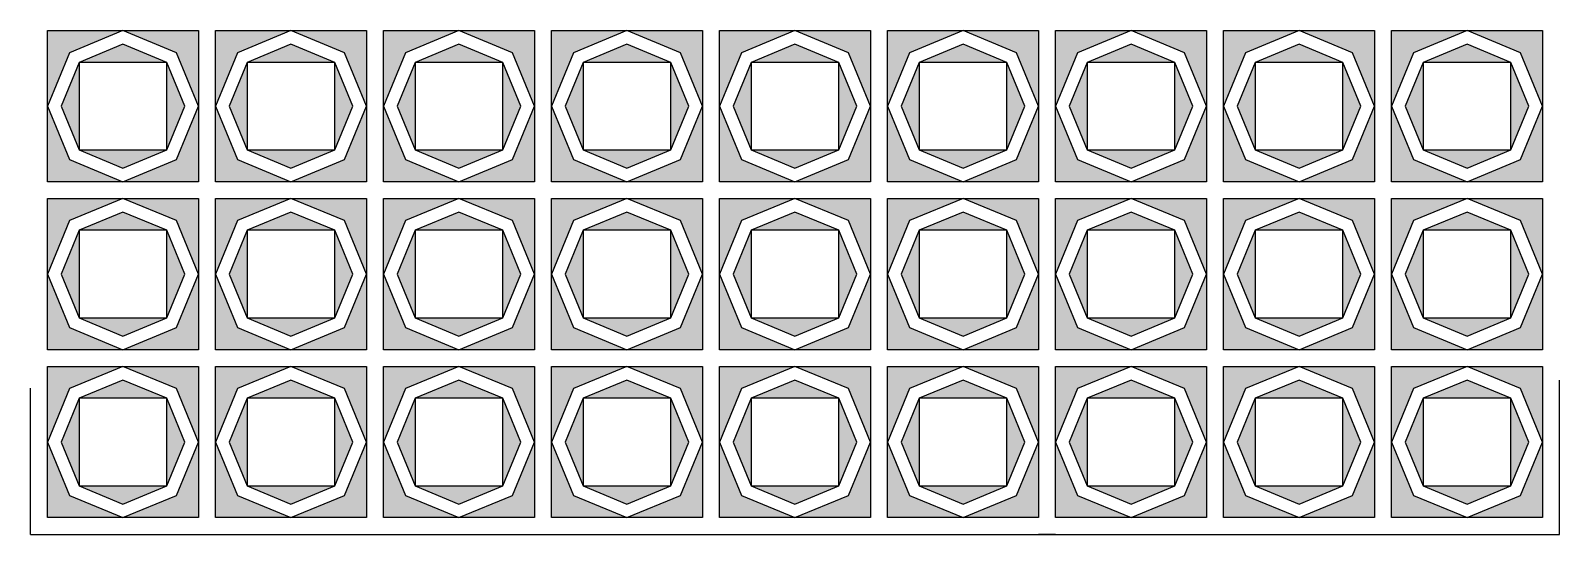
# Model space of a CAD drawing. Header units: millimetres. Extents: x -105 to 786, y -24 to 949.
# Drawn here: x 217.3 to 399.3, y 889.3 to 949.3 of the extents above; entities that cross this region are included whole.
import ezdxf

# ---------------------------------------------------------------- set-up
doc = ezdxf.new("R2010")
doc.units = ezdxf.units.MM

msp = doc.modelspace()

# ---------------------------------------------------------------- hatches: boundary and pattern name
h = msp.add_hatch(color=12)
h.dxf.hatch_style = 1
h.paths.add_polyline_path([(277.299, 940.282), (274.663, 933.918), (268.299, 931.282), (277.299, 931.282)])
h.paths.add_polyline_path([(277.299, 949.282), (268.299, 949.282), (274.663, 946.645), (277.299, 940.282)])
h.paths.add_polyline_path([(268.299, 949.282), (259.299, 949.282), (259.299, 940.282), (261.935, 946.645)])
h.paths.add_polyline_path([(261.935, 933.918), (259.299, 940.282), (259.299, 931.282), (268.299, 931.282)])
h.paths.add_polyline_path([(273.515, 935.066), (263.083, 935.066), (268.299, 932.905)])
h.paths.add_polyline_path([(273.515, 945.497), (273.515, 935.066), (275.675, 940.282)])
h.paths.add_polyline_path([(268.299, 947.658), (263.083, 945.497), (273.515, 945.497)])
h.paths.add_polyline_path([(263.083, 945.497), (260.923, 940.282), (263.083, 935.066)])
h.paths.add_polyline_path([(257.299, 949.282), (248.299, 949.282), (254.663, 946.645), (257.299, 940.282)])
h.paths.add_polyline_path([(248.299, 949.282), (239.299, 949.282), (239.299, 940.282), (241.935, 946.645)])
h.paths.add_polyline_path([(241.935, 933.918), (239.299, 940.282), (239.299, 931.282), (248.299, 931.282)])
h.paths.add_polyline_path([(257.299, 940.282), (254.663, 933.918), (248.299, 931.282), (257.299, 931.282)])
h.paths.add_polyline_path([(255.675, 940.282), (253.515, 945.497), (253.515, 935.066)])
h.paths.add_polyline_path([(248.299, 947.658), (243.083, 945.497), (253.515, 945.497)])
h.paths.add_polyline_path([(253.515, 935.066), (243.083, 935.066), (248.299, 932.905)])
h.paths.add_polyline_path([(243.083, 945.497), (240.923, 940.282), (243.083, 935.066)])
h.paths.add_polyline_path([(237.299, 949.282), (228.299, 949.282), (234.663, 946.645), (237.299, 940.282)])
h.paths.add_polyline_path([(237.299, 940.282), (234.663, 933.918), (228.299, 931.282), (237.299, 931.282)])
h.paths.add_polyline_path([(219.299, 940.282), (219.299, 931.282), (228.299, 931.282), (221.935, 933.918)])
h.paths.add_polyline_path([(228.299, 949.282), (219.299, 949.282), (219.299, 940.282), (221.935, 946.645)])
h.paths.add_polyline_path([(223.083, 945.497), (220.923, 940.282), (223.083, 935.066)])
h.paths.add_polyline_path([(228.299, 947.658), (223.083, 945.497), (233.515, 945.497)])
h.paths.add_polyline_path([(233.515, 945.497), (233.515, 935.066), (235.675, 940.282)])
h.paths.add_polyline_path([(233.515, 935.066), (223.083, 935.066), (228.299, 932.905)])
h = msp.add_hatch(color=12)
h.dxf.hatch_style = 1
h.paths.add_polyline_path([(337.299, 940.282), (334.663, 933.918), (328.299, 931.282), (337.299, 931.282)])
h.paths.add_polyline_path([(337.299, 949.282), (328.299, 949.282), (334.663, 946.645), (337.299, 940.282)])
h.paths.add_polyline_path([(328.299, 949.282), (319.299, 949.282), (319.299, 940.282), (321.935, 946.645)])
h.paths.add_polyline_path([(321.935, 933.918), (319.299, 940.282), (319.299, 931.282), (328.299, 931.282)])
h.paths.add_polyline_path([(333.515, 935.066), (323.083, 935.066), (328.299, 932.905)])
h.paths.add_polyline_path([(333.515, 945.497), (333.515, 935.066), (335.675, 940.282)])
h.paths.add_polyline_path([(328.299, 947.658), (323.083, 945.497), (333.515, 945.497)])
h.paths.add_polyline_path([(323.083, 945.497), (320.923, 940.282), (323.083, 935.066)])
h.paths.add_polyline_path([(317.299, 949.282), (308.299, 949.282), (314.663, 946.645), (317.299, 940.282)])
h.paths.add_polyline_path([(308.299, 949.282), (299.299, 949.282), (299.299, 940.282), (301.935, 946.645)])
h.paths.add_polyline_path([(301.935, 933.918), (299.299, 940.282), (299.299, 931.282), (308.299, 931.282)])
h.paths.add_polyline_path([(317.299, 940.282), (314.663, 933.918), (308.299, 931.282), (317.299, 931.282)])
h.paths.add_polyline_path([(315.675, 940.282), (313.515, 945.497), (313.515, 935.066)])
h.paths.add_polyline_path([(308.299, 947.658), (303.083, 945.497), (313.515, 945.497)])
h.paths.add_polyline_path([(313.515, 935.066), (303.083, 935.066), (308.299, 932.905)])
h.paths.add_polyline_path([(303.083, 945.497), (300.923, 940.282), (303.083, 935.066)])
h.paths.add_polyline_path([(297.299, 949.282), (288.299, 949.282), (294.663, 946.645), (297.299, 940.282)])
h.paths.add_polyline_path([(297.299, 940.282), (294.663, 933.918), (288.299, 931.282), (297.299, 931.282)])
h.paths.add_polyline_path([(279.299, 940.282), (279.299, 931.282), (288.299, 931.282), (281.935, 933.918)])
h.paths.add_polyline_path([(288.299, 949.282), (279.299, 949.282), (279.299, 940.282), (281.935, 946.645)])
h.paths.add_polyline_path([(283.083, 945.497), (280.923, 940.282), (283.083, 935.066)])
h.paths.add_polyline_path([(288.299, 947.658), (283.083, 945.497), (293.515, 945.497)])
h.paths.add_polyline_path([(293.515, 945.497), (293.515, 935.066), (295.675, 940.282)])
h.paths.add_polyline_path([(293.515, 935.066), (283.083, 935.066), (288.299, 932.905)])
h = msp.add_hatch(color=12)
h.dxf.hatch_style = 1
h.paths.add_polyline_path([(397.299, 940.282), (394.663, 933.918), (388.299, 931.282), (397.299, 931.282)])
h.paths.add_polyline_path([(397.299, 949.282), (388.299, 949.282), (394.663, 946.645), (397.299, 940.282)])
h.paths.add_polyline_path([(388.299, 949.282), (379.299, 949.282), (379.299, 940.282), (381.935, 946.645)])
h.paths.add_polyline_path([(381.935, 933.918), (379.299, 940.282), (379.299, 931.282), (388.299, 931.282)])
h.paths.add_polyline_path([(393.515, 935.066), (383.083, 935.066), (388.299, 932.905)])
h.paths.add_polyline_path([(393.515, 945.497), (393.515, 935.066), (395.675, 940.282)])
h.paths.add_polyline_path([(388.299, 947.658), (383.083, 945.497), (393.515, 945.497)])
h.paths.add_polyline_path([(383.083, 945.497), (380.923, 940.282), (383.083, 935.066)])
h.paths.add_polyline_path([(377.299, 949.282), (368.299, 949.282), (374.663, 946.645), (377.299, 940.282)])
h.paths.add_polyline_path([(368.299, 949.282), (359.299, 949.282), (359.299, 940.282), (361.935, 946.645)])
h.paths.add_polyline_path([(361.935, 933.918), (359.299, 940.282), (359.299, 931.282), (368.299, 931.282)])
h.paths.add_polyline_path([(377.299, 940.282), (374.663, 933.918), (368.299, 931.282), (377.299, 931.282)])
h.paths.add_polyline_path([(375.675, 940.282), (373.515, 945.497), (373.515, 935.066)])
h.paths.add_polyline_path([(368.299, 947.658), (363.083, 945.497), (373.515, 945.497)])
h.paths.add_polyline_path([(373.515, 935.066), (363.083, 935.066), (368.299, 932.905)])
h.paths.add_polyline_path([(363.083, 945.497), (360.923, 940.282), (363.083, 935.066)])
h.paths.add_polyline_path([(357.299, 949.282), (348.299, 949.282), (354.663, 946.645), (357.299, 940.282)])
h.paths.add_polyline_path([(357.299, 940.282), (354.663, 933.918), (348.299, 931.282), (357.299, 931.282)])
h.paths.add_polyline_path([(339.299, 940.282), (339.299, 931.282), (348.299, 931.282), (341.935, 933.918)])
h.paths.add_polyline_path([(348.299, 949.282), (339.299, 949.282), (339.299, 940.282), (341.935, 946.645)])
h.paths.add_polyline_path([(343.083, 945.497), (340.923, 940.282), (343.083, 935.066)])
h.paths.add_polyline_path([(348.299, 947.658), (343.083, 945.497), (353.515, 945.497)])
h.paths.add_polyline_path([(353.515, 945.497), (353.515, 935.066), (355.675, 940.282)])
h.paths.add_polyline_path([(353.515, 935.066), (343.083, 935.066), (348.299, 932.905)])
h = msp.add_hatch(color=12)
h.dxf.hatch_style = 1
h.paths.add_polyline_path([(277.299, 920.282), (274.663, 913.918), (268.299, 911.282), (277.299, 911.282)])
h.paths.add_polyline_path([(277.299, 929.282), (268.299, 929.282), (274.663, 926.645), (277.299, 920.282)])
h.paths.add_polyline_path([(268.299, 929.282), (259.299, 929.282), (259.299, 920.282), (261.935, 926.645)])
h.paths.add_polyline_path([(261.935, 913.918), (259.299, 920.282), (259.299, 911.282), (268.299, 911.282)])
h.paths.add_polyline_path([(273.515, 915.066), (263.083, 915.066), (268.299, 912.905)])
h.paths.add_polyline_path([(273.515, 925.497), (273.515, 915.066), (275.675, 920.282)])
h.paths.add_polyline_path([(268.299, 927.658), (263.083, 925.497), (273.515, 925.497)])
h.paths.add_polyline_path([(263.083, 925.497), (260.923, 920.282), (263.083, 915.066)])
h.paths.add_polyline_path([(257.299, 929.282), (248.299, 929.282), (254.663, 926.645), (257.299, 920.282)])
h.paths.add_polyline_path([(248.299, 929.282), (239.299, 929.282), (239.299, 920.282), (241.935, 926.645)])
h.paths.add_polyline_path([(241.935, 913.918), (239.299, 920.282), (239.299, 911.282), (248.299, 911.282)])
h.paths.add_polyline_path([(257.299, 920.282), (254.663, 913.918), (248.299, 911.282), (257.299, 911.282)])
h.paths.add_polyline_path([(255.675, 920.282), (253.515, 925.497), (253.515, 915.066)])
h.paths.add_polyline_path([(248.299, 927.658), (243.083, 925.497), (253.515, 925.497)])
h.paths.add_polyline_path([(253.515, 915.066), (243.083, 915.066), (248.299, 912.905)])
h.paths.add_polyline_path([(243.083, 925.497), (240.923, 920.282), (243.083, 915.066)])
h.paths.add_polyline_path([(237.299, 929.282), (228.299, 929.282), (234.663, 926.645), (237.299, 920.282)])
h.paths.add_polyline_path([(237.299, 920.282), (234.663, 913.918), (228.299, 911.282), (237.299, 911.282)])
h.paths.add_polyline_path([(219.299, 920.282), (219.299, 911.282), (228.299, 911.282), (221.935, 913.918)])
h.paths.add_polyline_path([(228.299, 929.282), (219.299, 929.282), (219.299, 920.282), (221.935, 926.645)])
h.paths.add_polyline_path([(223.083, 925.497), (220.923, 920.282), (223.083, 915.066)])
h.paths.add_polyline_path([(228.299, 927.658), (223.083, 925.497), (233.515, 925.497)])
h.paths.add_polyline_path([(233.515, 925.497), (233.515, 915.066), (235.675, 920.282)])
h.paths.add_polyline_path([(233.515, 915.066), (223.083, 915.066), (228.299, 912.905)])
h = msp.add_hatch(color=12)
h.dxf.hatch_style = 1
h.paths.add_polyline_path([(337.299, 920.282), (334.663, 913.918), (328.299, 911.282), (337.299, 911.282)])
h.paths.add_polyline_path([(337.299, 929.282), (328.299, 929.282), (334.663, 926.645), (337.299, 920.282)])
h.paths.add_polyline_path([(328.299, 929.282), (319.299, 929.282), (319.299, 920.282), (321.935, 926.645)])
h.paths.add_polyline_path([(321.935, 913.918), (319.299, 920.282), (319.299, 911.282), (328.299, 911.282)])
h.paths.add_polyline_path([(333.515, 915.066), (323.083, 915.066), (328.299, 912.905)])
h.paths.add_polyline_path([(333.515, 925.497), (333.515, 915.066), (335.675, 920.282)])
h.paths.add_polyline_path([(328.299, 927.658), (323.083, 925.497), (333.515, 925.497)])
h.paths.add_polyline_path([(323.083, 925.497), (320.923, 920.282), (323.083, 915.066)])
h.paths.add_polyline_path([(317.299, 929.282), (308.299, 929.282), (314.663, 926.645), (317.299, 920.282)])
h.paths.add_polyline_path([(308.299, 929.282), (299.299, 929.282), (299.299, 920.282), (301.935, 926.645)])
h.paths.add_polyline_path([(301.935, 913.918), (299.299, 920.282), (299.299, 911.282), (308.299, 911.282)])
h.paths.add_polyline_path([(317.299, 920.282), (314.663, 913.918), (308.299, 911.282), (317.299, 911.282)])
h.paths.add_polyline_path([(315.675, 920.282), (313.515, 925.497), (313.515, 915.066)])
h.paths.add_polyline_path([(308.299, 927.658), (303.083, 925.497), (313.515, 925.497)])
h.paths.add_polyline_path([(313.515, 915.066), (303.083, 915.066), (308.299, 912.905)])
h.paths.add_polyline_path([(303.083, 925.497), (300.923, 920.282), (303.083, 915.066)])
h.paths.add_polyline_path([(297.299, 929.282), (288.299, 929.282), (294.663, 926.645), (297.299, 920.282)])
h.paths.add_polyline_path([(297.299, 920.282), (294.663, 913.918), (288.299, 911.282), (297.299, 911.282)])
h.paths.add_polyline_path([(279.299, 920.282), (279.299, 911.282), (288.299, 911.282), (281.935, 913.918)])
h.paths.add_polyline_path([(288.299, 929.282), (279.299, 929.282), (279.299, 920.282), (281.935, 926.645)])
h.paths.add_polyline_path([(283.083, 925.497), (280.923, 920.282), (283.083, 915.066)])
h.paths.add_polyline_path([(288.299, 927.658), (283.083, 925.497), (293.515, 925.497)])
h.paths.add_polyline_path([(293.515, 925.497), (293.515, 915.066), (295.675, 920.282)])
h.paths.add_polyline_path([(293.515, 915.066), (283.083, 915.066), (288.299, 912.905)])
h = msp.add_hatch(color=12)
h.dxf.hatch_style = 1
h.paths.add_polyline_path([(397.299, 920.282), (394.663, 913.918), (388.299, 911.282), (397.299, 911.282)])
h.paths.add_polyline_path([(397.299, 929.282), (388.299, 929.282), (394.663, 926.645), (397.299, 920.282)])
h.paths.add_polyline_path([(388.299, 929.282), (379.299, 929.282), (379.299, 920.282), (381.935, 926.645)])
h.paths.add_polyline_path([(381.935, 913.918), (379.299, 920.282), (379.299, 911.282), (388.299, 911.282)])
h.paths.add_polyline_path([(393.515, 915.066), (383.083, 915.066), (388.299, 912.905)])
h.paths.add_polyline_path([(393.515, 925.497), (393.515, 915.066), (395.675, 920.282)])
h.paths.add_polyline_path([(388.299, 927.658), (383.083, 925.497), (393.515, 925.497)])
h.paths.add_polyline_path([(383.083, 925.497), (380.923, 920.282), (383.083, 915.066)])
h.paths.add_polyline_path([(377.299, 929.282), (368.299, 929.282), (374.663, 926.645), (377.299, 920.282)])
h.paths.add_polyline_path([(368.299, 929.282), (359.299, 929.282), (359.299, 920.282), (361.935, 926.645)])
h.paths.add_polyline_path([(361.935, 913.918), (359.299, 920.282), (359.299, 911.282), (368.299, 911.282)])
h.paths.add_polyline_path([(377.299, 920.282), (374.663, 913.918), (368.299, 911.282), (377.299, 911.282)])
h.paths.add_polyline_path([(375.675, 920.282), (373.515, 925.497), (373.515, 915.066)])
h.paths.add_polyline_path([(368.299, 927.658), (363.083, 925.497), (373.515, 925.497)])
h.paths.add_polyline_path([(373.515, 915.066), (363.083, 915.066), (368.299, 912.905)])
h.paths.add_polyline_path([(363.083, 925.497), (360.923, 920.282), (363.083, 915.066)])
h.paths.add_polyline_path([(357.299, 929.282), (348.299, 929.282), (354.663, 926.645), (357.299, 920.282)])
h.paths.add_polyline_path([(357.299, 920.282), (354.663, 913.918), (348.299, 911.282), (357.299, 911.282)])
h.paths.add_polyline_path([(339.299, 920.282), (339.299, 911.282), (348.299, 911.282), (341.935, 913.918)])
h.paths.add_polyline_path([(348.299, 929.282), (339.299, 929.282), (339.299, 920.282), (341.935, 926.645)])
h.paths.add_polyline_path([(343.083, 925.497), (340.923, 920.282), (343.083, 915.066)])
h.paths.add_polyline_path([(348.299, 927.658), (343.083, 925.497), (353.515, 925.497)])
h.paths.add_polyline_path([(353.515, 925.497), (353.515, 915.066), (355.675, 920.282)])
h.paths.add_polyline_path([(353.515, 915.066), (343.083, 915.066), (348.299, 912.905)])
h = msp.add_hatch(color=12)
h.dxf.hatch_style = 1
h.paths.add_polyline_path([(277.299, 900.282), (274.663, 893.918), (268.299, 891.282), (277.299, 891.282)])
h.paths.add_polyline_path([(277.299, 909.282), (268.299, 909.282), (274.663, 906.645), (277.299, 900.282)])
h.paths.add_polyline_path([(268.299, 909.282), (259.299, 909.282), (259.299, 900.282), (261.935, 906.645)])
h.paths.add_polyline_path([(261.935, 893.918), (259.299, 900.282), (259.299, 891.282), (268.299, 891.282)])
h.paths.add_polyline_path([(273.515, 895.066), (263.083, 895.066), (268.299, 892.905)])
h.paths.add_polyline_path([(273.515, 905.497), (273.515, 895.066), (275.675, 900.282)])
h.paths.add_polyline_path([(268.299, 907.658), (263.083, 905.497), (273.515, 905.497)])
h.paths.add_polyline_path([(263.083, 905.497), (260.923, 900.282), (263.083, 895.066)])
h.paths.add_polyline_path([(257.299, 909.282), (248.299, 909.282), (254.663, 906.645), (257.299, 900.282)])
h.paths.add_polyline_path([(248.299, 909.282), (239.299, 909.282), (239.299, 900.282), (241.935, 906.645)])
h.paths.add_polyline_path([(241.935, 893.918), (239.299, 900.282), (239.299, 891.282), (248.299, 891.282)])
h.paths.add_polyline_path([(257.299, 900.282), (254.663, 893.918), (248.299, 891.282), (257.299, 891.282)])
h.paths.add_polyline_path([(255.675, 900.282), (253.515, 905.497), (253.515, 895.066)])
h.paths.add_polyline_path([(248.299, 907.658), (243.083, 905.497), (253.515, 905.497)])
h.paths.add_polyline_path([(253.515, 895.066), (243.083, 895.066), (248.299, 892.905)])
h.paths.add_polyline_path([(243.083, 905.497), (240.923, 900.282), (243.083, 895.066)])
h.paths.add_polyline_path([(237.299, 909.282), (228.299, 909.282), (234.663, 906.645), (237.299, 900.282)])
h.paths.add_polyline_path([(237.299, 900.282), (234.663, 893.918), (228.299, 891.282), (237.299, 891.282)])
h.paths.add_polyline_path([(219.299, 900.282), (219.299, 891.282), (228.299, 891.282), (221.935, 893.918)])
h.paths.add_polyline_path([(228.299, 909.282), (219.299, 909.282), (219.299, 900.282), (221.935, 906.645)])
h.paths.add_polyline_path([(223.083, 905.497), (220.923, 900.282), (223.083, 895.066)])
h.paths.add_polyline_path([(228.299, 907.658), (223.083, 905.497), (233.515, 905.497)])
h.paths.add_polyline_path([(233.515, 905.497), (233.515, 895.066), (235.675, 900.282)])
h.paths.add_polyline_path([(233.515, 895.066), (223.083, 895.066), (228.299, 892.905)])
h = msp.add_hatch(color=12)
h.dxf.hatch_style = 1
h.paths.add_polyline_path([(337.299, 900.282), (334.663, 893.918), (328.299, 891.282), (337.299, 891.282)])
h.paths.add_polyline_path([(337.299, 909.282), (328.299, 909.282), (334.663, 906.645), (337.299, 900.282)])
h.paths.add_polyline_path([(328.299, 909.282), (319.299, 909.282), (319.299, 900.282), (321.935, 906.645)])
h.paths.add_polyline_path([(321.935, 893.918), (319.299, 900.282), (319.299, 891.282), (328.299, 891.282)])
h.paths.add_polyline_path([(333.515, 895.066), (323.083, 895.066), (328.299, 892.905)])
h.paths.add_polyline_path([(333.515, 905.497), (333.515, 895.066), (335.675, 900.282)])
h.paths.add_polyline_path([(328.299, 907.658), (323.083, 905.497), (333.515, 905.497)])
h.paths.add_polyline_path([(323.083, 905.497), (320.923, 900.282), (323.083, 895.066)])
h.paths.add_polyline_path([(317.299, 909.282), (308.299, 909.282), (314.663, 906.645), (317.299, 900.282)])
h.paths.add_polyline_path([(308.299, 909.282), (299.299, 909.282), (299.299, 900.282), (301.935, 906.645)])
h.paths.add_polyline_path([(301.935, 893.918), (299.299, 900.282), (299.299, 891.282), (308.299, 891.282)])
h.paths.add_polyline_path([(317.299, 900.282), (314.663, 893.918), (308.299, 891.282), (317.299, 891.282)])
h.paths.add_polyline_path([(315.675, 900.282), (313.515, 905.497), (313.515, 895.066)])
h.paths.add_polyline_path([(308.299, 907.658), (303.083, 905.497), (313.515, 905.497)])
h.paths.add_polyline_path([(313.515, 895.066), (303.083, 895.066), (308.299, 892.905)])
h.paths.add_polyline_path([(303.083, 905.497), (300.923, 900.282), (303.083, 895.066)])
h.paths.add_polyline_path([(297.299, 909.282), (288.299, 909.282), (294.663, 906.645), (297.299, 900.282)])
h.paths.add_polyline_path([(297.299, 900.282), (294.663, 893.918), (288.299, 891.282), (297.299, 891.282)])
h.paths.add_polyline_path([(279.299, 900.282), (279.299, 891.282), (288.299, 891.282), (281.935, 893.918)])
h.paths.add_polyline_path([(288.299, 909.282), (279.299, 909.282), (279.299, 900.282), (281.935, 906.645)])
h.paths.add_polyline_path([(283.083, 905.497), (280.923, 900.282), (283.083, 895.066)])
h.paths.add_polyline_path([(288.299, 907.658), (283.083, 905.497), (293.515, 905.497)])
h.paths.add_polyline_path([(293.515, 905.497), (293.515, 895.066), (295.675, 900.282)])
h.paths.add_polyline_path([(293.515, 895.066), (283.083, 895.066), (288.299, 892.905)])
h = msp.add_hatch(color=12)
h.dxf.hatch_style = 1
h.paths.add_polyline_path([(397.299, 900.282), (394.663, 893.918), (388.299, 891.282), (397.299, 891.282)])
h.paths.add_polyline_path([(397.299, 909.282), (388.299, 909.282), (394.663, 906.645), (397.299, 900.282)])
h.paths.add_polyline_path([(388.299, 909.282), (379.299, 909.282), (379.299, 900.282), (381.935, 906.645)])
h.paths.add_polyline_path([(381.935, 893.918), (379.299, 900.282), (379.299, 891.282), (388.299, 891.282)])
h.paths.add_polyline_path([(393.515, 895.066), (383.083, 895.066), (388.299, 892.905)])
h.paths.add_polyline_path([(393.515, 905.497), (393.515, 895.066), (395.675, 900.282)])
h.paths.add_polyline_path([(388.299, 907.658), (383.083, 905.497), (393.515, 905.497)])
h.paths.add_polyline_path([(383.083, 905.497), (380.923, 900.282), (383.083, 895.066)])
h.paths.add_polyline_path([(377.299, 909.282), (368.299, 909.282), (374.663, 906.645), (377.299, 900.282)])
h.paths.add_polyline_path([(368.299, 909.282), (359.299, 909.282), (359.299, 900.282), (361.935, 906.645)])
h.paths.add_polyline_path([(361.935, 893.918), (359.299, 900.282), (359.299, 891.282), (368.299, 891.282)])
h.paths.add_polyline_path([(377.299, 900.282), (374.663, 893.918), (368.299, 891.282), (377.299, 891.282)])
h.paths.add_polyline_path([(375.675, 900.282), (373.515, 905.497), (373.515, 895.066)])
h.paths.add_polyline_path([(368.299, 907.658), (363.083, 905.497), (373.515, 905.497)])
h.paths.add_polyline_path([(373.515, 895.066), (363.083, 895.066), (368.299, 892.905)])
h.paths.add_polyline_path([(363.083, 905.497), (360.923, 900.282), (363.083, 895.066)])
h.paths.add_polyline_path([(357.299, 909.282), (348.299, 909.282), (354.663, 906.645), (357.299, 900.282)])
h.paths.add_polyline_path([(357.299, 900.282), (354.663, 893.918), (348.299, 891.282), (357.299, 891.282)])
h.paths.add_polyline_path([(339.299, 900.282), (339.299, 891.282), (348.299, 891.282), (341.935, 893.918)])
h.paths.add_polyline_path([(348.299, 909.282), (339.299, 909.282), (339.299, 900.282), (341.935, 906.645)])
h.paths.add_polyline_path([(343.083, 905.497), (340.923, 900.282), (343.083, 895.066)])
h.paths.add_polyline_path([(348.299, 907.658), (343.083, 905.497), (353.515, 905.497)])
h.paths.add_polyline_path([(353.515, 905.497), (353.515, 895.066), (355.675, 900.282)])
h.paths.add_polyline_path([(353.515, 895.066), (343.083, 895.066), (348.299, 892.905)])

# ---------------------------------------------------------------- linework, layer by layer
for p, q in [((217.299, 889.282), (217.299, 906.705)), ((399.299, 889.282), (399.299, 907.668)), ((217.299, 889.282), (339.299, 889.282)), ((339.299, 889.282), (337.299, 889.282)), ((339.299, 889.282), (399.299, 889.282))]:
    msp.add_line(p, q)
for points in [[(237.299, 931.282), (219.299, 931.282), (219.299, 949.282), (237.299, 949.282)], [(228.299, 931.282), (234.663, 933.918), (237.299, 940.282), (234.663, 946.645), (228.299, 949.282), (221.935, 946.645), (219.299, 940.282), (221.935, 933.918)], [(257.299, 931.282), (239.299, 931.282), (239.299, 949.282), (257.299, 949.282)], [(248.299, 931.282), (254.663, 933.918), (257.299, 940.282), (254.663, 946.645), (248.299, 949.282), (241.935, 946.645), (239.299, 940.282), (241.935, 933.918)], [(277.299, 931.282), (259.299, 931.282), (259.299, 949.282), (277.299, 949.282)], [(268.299, 931.282), (274.663, 933.918), (277.299, 940.282), (274.663, 946.645), (268.299, 949.282), (261.935, 946.645), (259.299, 940.282), (261.935, 933.918)], [(297.299, 931.282), (279.299, 931.282), (279.299, 949.282), (297.299, 949.282)], [(288.299, 931.282), (294.663, 933.918), (297.299, 940.282), (294.663, 946.645), (288.299, 949.282), (281.935, 946.645), (279.299, 940.282), (281.935, 933.918)], [(317.299, 931.282), (299.299, 931.282), (299.299, 949.282), (317.299, 949.282)], [(308.299, 931.282), (314.663, 933.918), (317.299, 940.282), (314.663, 946.645), (308.299, 949.282), (301.935, 946.645), (299.299, 940.282), (301.935, 933.918)], [(337.299, 931.282), (319.299, 931.282), (319.299, 949.282), (337.299, 949.282)], [(328.299, 931.282), (334.663, 933.918), (337.299, 940.282), (334.663, 946.645), (328.299, 949.282), (321.935, 946.645), (319.299, 940.282), (321.935, 933.918)], [(357.299, 931.282), (339.299, 931.282), (339.299, 949.282), (357.299, 949.282)], [(348.299, 931.282), (354.663, 933.918), (357.299, 940.282), (354.663, 946.645), (348.299, 949.282), (341.935, 946.645), (339.299, 940.282), (341.935, 933.918)], [(377.299, 931.282), (359.299, 931.282), (359.299, 949.282), (377.299, 949.282)], [(368.299, 931.282), (374.663, 933.918), (377.299, 940.282), (374.663, 946.645), (368.299, 949.282), (361.935, 946.645), (359.299, 940.282), (361.935, 933.918)], [(397.299, 931.282), (379.299, 931.282), (379.299, 949.282), (397.299, 949.282)], [(388.299, 931.282), (394.663, 933.918), (397.299, 940.282), (394.663, 946.645), (388.299, 949.282), (381.935, 946.645), (379.299, 940.282), (381.935, 933.918)], [(228.299, 932.905), (233.515, 935.066), (235.675, 940.282), (233.515, 945.497), (228.299, 947.658), (223.083, 945.497), (220.923, 940.282), (223.083, 935.066)], [(248.299, 932.905), (253.515, 935.066), (255.675, 940.282), (253.515, 945.497), (248.299, 947.658), (243.083, 945.497), (240.923, 940.282), (243.083, 935.066)], [(268.299, 932.905), (273.515, 935.066), (275.675, 940.282), (273.515, 945.497), (268.299, 947.658), (263.083, 945.497), (260.923, 940.282), (263.083, 935.066)], [(288.299, 932.905), (293.515, 935.066), (295.675, 940.282), (293.515, 945.497), (288.299, 947.658), (283.083, 945.497), (280.923, 940.282), (283.083, 935.066)], [(308.299, 932.905), (313.515, 935.066), (315.675, 940.282), (313.515, 945.497), (308.299, 947.658), (303.083, 945.497), (300.923, 940.282), (303.083, 935.066)], [(328.299, 932.905), (333.515, 935.066), (335.675, 940.282), (333.515, 945.497), (328.299, 947.658), (323.083, 945.497), (320.923, 940.282), (323.083, 935.066)], [(348.299, 932.905), (353.515, 935.066), (355.675, 940.282), (353.515, 945.497), (348.299, 947.658), (343.083, 945.497), (340.923, 940.282), (343.083, 935.066)], [(368.299, 932.905), (373.515, 935.066), (375.675, 940.282), (373.515, 945.497), (368.299, 947.658), (363.083, 945.497), (360.923, 940.282), (363.083, 935.066)], [(388.299, 932.905), (393.515, 935.066), (395.675, 940.282), (393.515, 945.497), (388.299, 947.658), (383.083, 945.497), (380.923, 940.282), (383.083, 935.066)], [(223.083, 935.066), (233.515, 935.066), (233.515, 945.497), (223.083, 945.497)], [(243.083, 935.066), (253.515, 935.066), (253.515, 945.497), (243.083, 945.497)], [(263.083, 935.066), (273.515, 935.066), (273.515, 945.497), (263.083, 945.497)], [(283.083, 935.066), (293.515, 935.066), (293.515, 945.497), (283.083, 945.497)], [(303.083, 935.066), (313.515, 935.066), (313.515, 945.497), (303.083, 945.497)], [(323.083, 935.066), (333.515, 935.066), (333.515, 945.497), (323.083, 945.497)], [(343.083, 935.066), (353.515, 935.066), (353.515, 945.497), (343.083, 945.497)], [(363.083, 935.066), (373.515, 935.066), (373.515, 945.497), (363.083, 945.497)], [(383.083, 935.066), (393.515, 935.066), (393.515, 945.497), (383.083, 945.497)], [(237.299, 911.282), (219.299, 911.282), (219.299, 929.282), (237.299, 929.282)], [(228.299, 911.282), (234.663, 913.918), (237.299, 920.282), (234.663, 926.645), (228.299, 929.282), (221.935, 926.645), (219.299, 920.282), (221.935, 913.918)], [(257.299, 911.282), (239.299, 911.282), (239.299, 929.282), (257.299, 929.282)], [(248.299, 911.282), (254.663, 913.918), (257.299, 920.282), (254.663, 926.645), (248.299, 929.282), (241.935, 926.645), (239.299, 920.282), (241.935, 913.918)], [(277.299, 911.282), (259.299, 911.282), (259.299, 929.282), (277.299, 929.282)], [(268.299, 911.282), (274.663, 913.918), (277.299, 920.282), (274.663, 926.645), (268.299, 929.282), (261.935, 926.645), (259.299, 920.282), (261.935, 913.918)], [(297.299, 911.282), (279.299, 911.282), (279.299, 929.282), (297.299, 929.282)], [(288.299, 911.282), (294.663, 913.918), (297.299, 920.282), (294.663, 926.645), (288.299, 929.282), (281.935, 926.645), (279.299, 920.282), (281.935, 913.918)], [(317.299, 911.282), (299.299, 911.282), (299.299, 929.282), (317.299, 929.282)], [(308.299, 911.282), (314.663, 913.918), (317.299, 920.282), (314.663, 926.645), (308.299, 929.282), (301.935, 926.645), (299.299, 920.282), (301.935, 913.918)], [(337.299, 911.282), (319.299, 911.282), (319.299, 929.282), (337.299, 929.282)], [(328.299, 911.282), (334.663, 913.918), (337.299, 920.282), (334.663, 926.645), (328.299, 929.282), (321.935, 926.645), (319.299, 920.282), (321.935, 913.918)], [(357.299, 911.282), (339.299, 911.282), (339.299, 929.282), (357.299, 929.282)], [(348.299, 911.282), (354.663, 913.918), (357.299, 920.282), (354.663, 926.645), (348.299, 929.282), (341.935, 926.645), (339.299, 920.282), (341.935, 913.918)], [(377.299, 911.282), (359.299, 911.282), (359.299, 929.282), (377.299, 929.282)], [(368.299, 911.282), (374.663, 913.918), (377.299, 920.282), (374.663, 926.645), (368.299, 929.282), (361.935, 926.645), (359.299, 920.282), (361.935, 913.918)], [(397.299, 911.282), (379.299, 911.282), (379.299, 929.282), (397.299, 929.282)], [(388.299, 911.282), (394.663, 913.918), (397.299, 920.282), (394.663, 926.645), (388.299, 929.282), (381.935, 926.645), (379.299, 920.282), (381.935, 913.918)], [(228.299, 912.905), (233.515, 915.066), (235.675, 920.282), (233.515, 925.497), (228.299, 927.658), (223.083, 925.497), (220.923, 920.282), (223.083, 915.066)], [(248.299, 912.905), (253.515, 915.066), (255.675, 920.282), (253.515, 925.497), (248.299, 927.658), (243.083, 925.497), (240.923, 920.282), (243.083, 915.066)], [(268.299, 912.905), (273.515, 915.066), (275.675, 920.282), (273.515, 925.497), (268.299, 927.658), (263.083, 925.497), (260.923, 920.282), (263.083, 915.066)], [(288.299, 912.905), (293.515, 915.066), (295.675, 920.282), (293.515, 925.497), (288.299, 927.658), (283.083, 925.497), (280.923, 920.282), (283.083, 915.066)], [(308.299, 912.905), (313.515, 915.066), (315.675, 920.282), (313.515, 925.497), (308.299, 927.658), (303.083, 925.497), (300.923, 920.282), (303.083, 915.066)], [(328.299, 912.905), (333.515, 915.066), (335.675, 920.282), (333.515, 925.497), (328.299, 927.658), (323.083, 925.497), (320.923, 920.282), (323.083, 915.066)], [(348.299, 912.905), (353.515, 915.066), (355.675, 920.282), (353.515, 925.497), (348.299, 927.658), (343.083, 925.497), (340.923, 920.282), (343.083, 915.066)], [(368.299, 912.905), (373.515, 915.066), (375.675, 920.282), (373.515, 925.497), (368.299, 927.658), (363.083, 925.497), (360.923, 920.282), (363.083, 915.066)], [(388.299, 912.905), (393.515, 915.066), (395.675, 920.282), (393.515, 925.497), (388.299, 927.658), (383.083, 925.497), (380.923, 920.282), (383.083, 915.066)], [(223.083, 915.066), (233.515, 915.066), (233.515, 925.497), (223.083, 925.497)], [(243.083, 915.066), (253.515, 915.066), (253.515, 925.497), (243.083, 925.497)], [(263.083, 915.066), (273.515, 915.066), (273.515, 925.497), (263.083, 925.497)], [(283.083, 915.066), (293.515, 915.066), (293.515, 925.497), (283.083, 925.497)], [(303.083, 915.066), (313.515, 915.066), (313.515, 925.497), (303.083, 925.497)], [(323.083, 915.066), (333.515, 915.066), (333.515, 925.497), (323.083, 925.497)], [(343.083, 915.066), (353.515, 915.066), (353.515, 925.497), (343.083, 925.497)], [(363.083, 915.066), (373.515, 915.066), (373.515, 925.497), (363.083, 925.497)], [(383.083, 915.066), (393.515, 915.066), (393.515, 925.497), (383.083, 925.497)], [(237.299, 891.282), (219.299, 891.282), (219.299, 909.282), (237.299, 909.282)], [(228.299, 891.282), (234.663, 893.918), (237.299, 900.282), (234.663, 906.645), (228.299, 909.282), (221.935, 906.645), (219.299, 900.282), (221.935, 893.918)], [(257.299, 891.282), (239.299, 891.282), (239.299, 909.282), (257.299, 909.282)], [(248.299, 891.282), (254.663, 893.918), (257.299, 900.282), (254.663, 906.645), (248.299, 909.282), (241.935, 906.645), (239.299, 900.282), (241.935, 893.918)], [(277.299, 891.282), (259.299, 891.282), (259.299, 909.282), (277.299, 909.282)], [(268.299, 891.282), (274.663, 893.918), (277.299, 900.282), (274.663, 906.645), (268.299, 909.282), (261.935, 906.645), (259.299, 900.282), (261.935, 893.918)], [(297.299, 891.282), (279.299, 891.282), (279.299, 909.282), (297.299, 909.282)], [(288.299, 891.282), (294.663, 893.918), (297.299, 900.282), (294.663, 906.645), (288.299, 909.282), (281.935, 906.645), (279.299, 900.282), (281.935, 893.918)], [(317.299, 891.282), (299.299, 891.282), (299.299, 909.282), (317.299, 909.282)], [(308.299, 891.282), (314.663, 893.918), (317.299, 900.282), (314.663, 906.645), (308.299, 909.282), (301.935, 906.645), (299.299, 900.282), (301.935, 893.918)], [(337.299, 891.282), (319.299, 891.282), (319.299, 909.282), (337.299, 909.282)], [(328.299, 891.282), (334.663, 893.918), (337.299, 900.282), (334.663, 906.645), (328.299, 909.282), (321.935, 906.645), (319.299, 900.282), (321.935, 893.918)], [(357.299, 891.282), (339.299, 891.282), (339.299, 909.282), (357.299, 909.282)], [(348.299, 891.282), (354.663, 893.918), (357.299, 900.282), (354.663, 906.645), (348.299, 909.282), (341.935, 906.645), (339.299, 900.282), (341.935, 893.918)], [(377.299, 891.282), (359.299, 891.282), (359.299, 909.282), (377.299, 909.282)], [(368.299, 891.282), (374.663, 893.918), (377.299, 900.282), (374.663, 906.645), (368.299, 909.282), (361.935, 906.645), (359.299, 900.282), (361.935, 893.918)], [(397.299, 891.282), (379.299, 891.282), (379.299, 909.282), (397.299, 909.282)], [(388.299, 891.282), (394.663, 893.918), (397.299, 900.282), (394.663, 906.645), (388.299, 909.282), (381.935, 906.645), (379.299, 900.282), (381.935, 893.918)], [(228.299, 892.905), (233.515, 895.066), (235.675, 900.282), (233.515, 905.497), (228.299, 907.658), (223.083, 905.497), (220.923, 900.282), (223.083, 895.066)], [(248.299, 892.905), (253.515, 895.066), (255.675, 900.282), (253.515, 905.497), (248.299, 907.658), (243.083, 905.497), (240.923, 900.282), (243.083, 895.066)], [(268.299, 892.905), (273.515, 895.066), (275.675, 900.282), (273.515, 905.497), (268.299, 907.658), (263.083, 905.497), (260.923, 900.282), (263.083, 895.066)], [(288.299, 892.905), (293.515, 895.066), (295.675, 900.282), (293.515, 905.497), (288.299, 907.658), (283.083, 905.497), (280.923, 900.282), (283.083, 895.066)], [(308.299, 892.905), (313.515, 895.066), (315.675, 900.282), (313.515, 905.497), (308.299, 907.658), (303.083, 905.497), (300.923, 900.282), (303.083, 895.066)], [(328.299, 892.905), (333.515, 895.066), (335.675, 900.282), (333.515, 905.497), (328.299, 907.658), (323.083, 905.497), (320.923, 900.282), (323.083, 895.066)], [(348.299, 892.905), (353.515, 895.066), (355.675, 900.282), (353.515, 905.497), (348.299, 907.658), (343.083, 905.497), (340.923, 900.282), (343.083, 895.066)], [(368.299, 892.905), (373.515, 895.066), (375.675, 900.282), (373.515, 905.497), (368.299, 907.658), (363.083, 905.497), (360.923, 900.282), (363.083, 895.066)], [(388.299, 892.905), (393.515, 895.066), (395.675, 900.282), (393.515, 905.497), (388.299, 907.658), (383.083, 905.497), (380.923, 900.282), (383.083, 895.066)], [(223.083, 895.066), (233.515, 895.066), (233.515, 905.497), (223.083, 905.497)], [(243.083, 895.066), (253.515, 895.066), (253.515, 905.497), (243.083, 905.497)], [(263.083, 895.066), (273.515, 895.066), (273.515, 905.497), (263.083, 905.497)], [(283.083, 895.066), (293.515, 895.066), (293.515, 905.497), (283.083, 905.497)], [(303.083, 895.066), (313.515, 895.066), (313.515, 905.497), (303.083, 905.497)], [(323.083, 895.066), (333.515, 895.066), (333.515, 905.497), (323.083, 905.497)], [(343.083, 895.066), (353.515, 895.066), (353.515, 905.497), (343.083, 905.497)], [(363.083, 895.066), (373.515, 895.066), (373.515, 905.497), (363.083, 905.497)], [(383.083, 895.066), (393.515, 895.066), (393.515, 905.497), (383.083, 905.497)]]:
    msp.add_lwpolyline(points, close=True)

doc.saveas('drawing.dxf')
